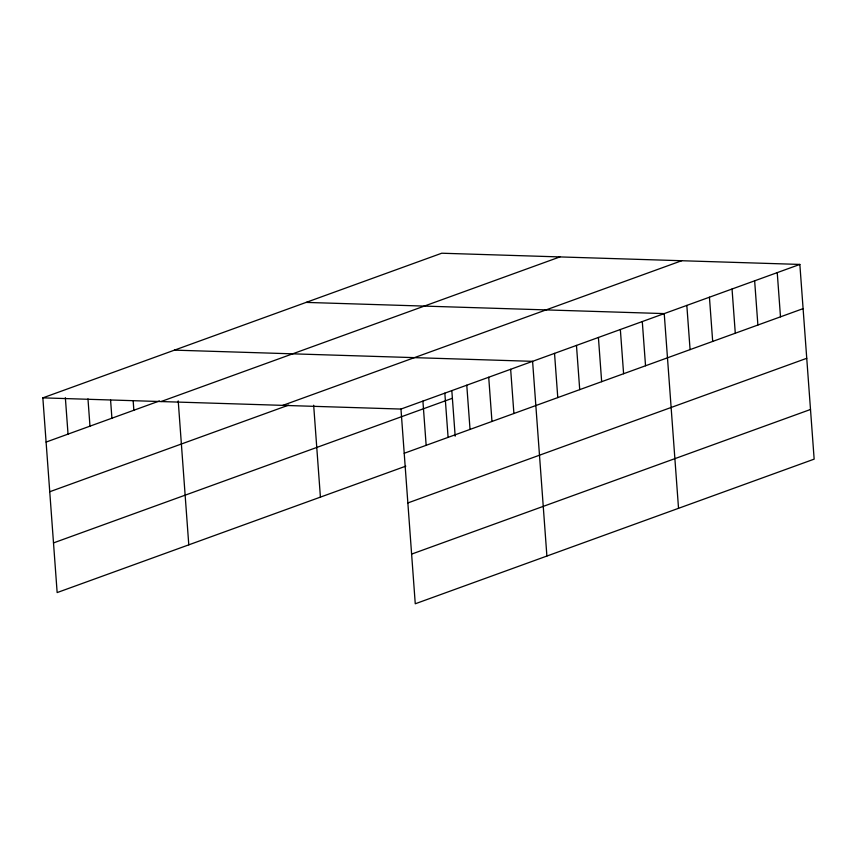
<?xml version="1.0" encoding="UTF-8"?>
<svg xmlns="http://www.w3.org/2000/svg" width="857" height="857" viewBox="0 0 857 857"><rect width="100%" height="100%" fill="white"/><g stroke="black" fill="none" stroke-linecap="round" stroke-linejoin="round"><path stroke-width="1.29" d="M405.811 466.154L57.151 592.573L42.85 397.862L441.741 253.222L799.849 264.427L814.15 459.138L415.259 603.778L400.969 409.057L799.849 264.427M46.096 442.073L159.445 400.969M161.03 401.558L559.91 256.918M282.789 405.372L681.669 260.732M49.749 491.736L288.638 405.115M53.498 542.909L452.389 398.269M404.215 453.278L803.095 308.638M407.857 502.941L806.748 358.301M411.617 554.104L810.508 409.475M306.12 302.403L664.229 313.598L678.53 508.308M174.485 350.138L532.593 361.333L546.895 556.043M42.85 397.862L400.969 409.057M777.245 272.622L780.491 316.833M754.642 280.817L757.888 325.028M732.039 289.013L735.285 333.223M709.435 297.208L712.681 341.418M686.832 305.403L690.078 349.613M642.289 321.557L645.535 365.768M620.35 329.517L623.596 373.727M598.411 337.465L601.657 381.676M576.472 345.425L579.718 389.635M554.533 353.373L557.778 397.584M510.654 369.292L513.9 413.502M488.715 377.241L491.961 421.451M466.776 385.2L470.032 429.411M451.821 390.599L455.174 436.17M444.837 393.149L448.093 437.359M422.908 401.108L426.154 445.319M313.662 405.232L320.411 497.114M178.213 400.883L188.786 544.848M133.189 401.151L133.853 410.257M110.574 400.005L111.913 418.205M87.971 398.859L89.974 426.165M65.357 397.712L68.035 434.124"/></g></svg>
